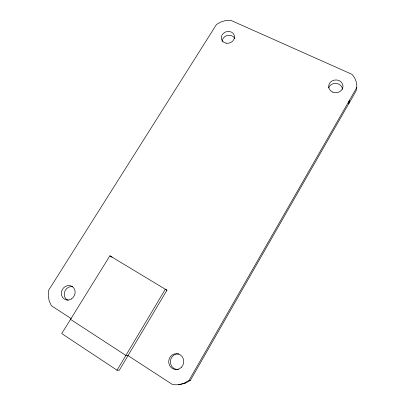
<?xml version="1.0" encoding="UTF-8"?>
<svg xmlns="http://www.w3.org/2000/svg" width="405" height="405" viewBox="0 0 405 405"><rect width="100%" height="100%" fill="white"/><g stroke="black" fill="none" stroke-linecap="round" stroke-linejoin="round"><path stroke-width="0.61" d="M70.526 319.373L125.874 355.433L128.026 355.6L172.545 384.573C178.807 385.388 185.287 383.965 190.436 380.255L348.644 103.877L349.277 100.632L356.749 87.596A20.873 18.64 -3.5 0 0 351.889 74.277L230.612 20.25L225.636 20.559L220.821 22.002L216.488 24.477L48.686 290.172L48.251 295.65L49.177 300.961L51.41 305.734L71.204 318.619M348.644 103.877L349.469 100.521M356.749 87.596L356.025 90.983L348.832 103.766M178.296 384.75L183.921 383.327L189.013 380.406L349.277 100.632M117.05 370.236L165.331 289.236L166.951 290.218L119.323 370.216L117.05 370.236L61.732 333.573L109.887 255.818L166.951 290.218M183.921 383.327L185.409 383.14M189.013 380.406L190.436 380.255M109.887 255.818L112.124 257.17M178.544 369.487A7.837 7.417 -83.7 0 1 170.373 361.584A7.837 7.417 -83.7 0 1 178.954 353.96M68.202 300.449A7.32 6.672 -60.6 0 1 64.618 291.863A7.32 6.672 -60.6 0 1 72.758 286.654M222.142 41.507A6.617 5.807 -17.5 0 1 227.58 35.407A6.617 5.807 -17.5 0 1 234.844 38.698M328.612 87.88A7.098 6.348 -3.4 0 1 336.302 83.425A7.098 6.348 -3.4 0 1 342.458 89.358M332.535 92.087A7.184 6.414 -3.5 0 0 343.01 85.966A7.184 6.414 -3.5 0 0 331.968 80.995A7.184 6.414 -3.5 0 0 332.535 92.087M226.177 43.183A6.693 5.857 -17.6 0 0 234.303 35.387A6.693 5.857 -17.6 0 0 223.231 33.473A6.693 5.857 -17.6 0 0 226.177 43.183M71.224 299.057A7.412 6.748 -60.4 0 0 72.156 286.487A7.412 6.748 -60.4 0 0 61.347 292.81A7.412 6.748 -60.4 0 0 71.224 299.057M181.394 367.3A7.938 7.513 -83.4 0 0 178.357 353.98A7.938 7.513 -83.4 0 0 168.91 363.563A7.938 7.513 -83.4 0 0 181.394 367.3"/></g></svg>
